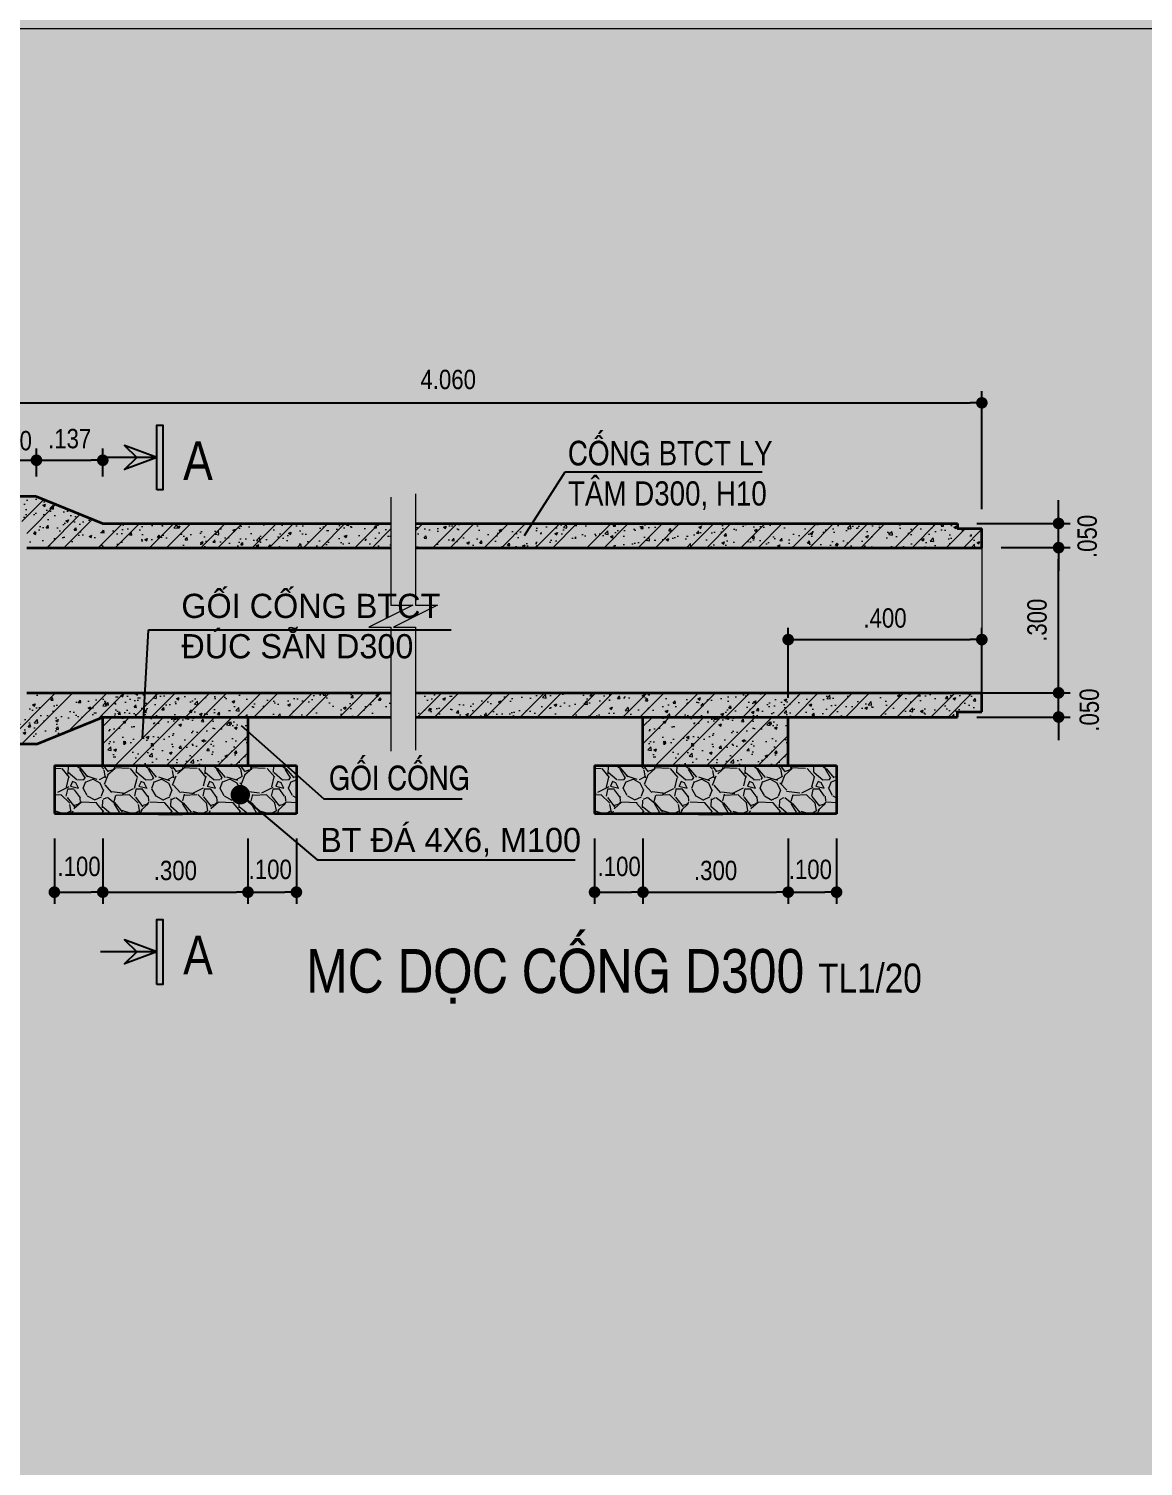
# Model space of a CAD drawing. Header units: millimetres. Extents: x -341 to 79, y 65 to 137.
# Drawn here: x -120.41 to -108.9, y 79.47 to 94.32 of the extents above; entities that cross this region are included whole.
import ezdxf

# ---------------------------------------------------------------- set-up
doc = ezdxf.new("R2010")
doc.units = ezdxf.units.MM
doc.header["$LTSCALE"] = 0.3
doc.header["$MEASUREMENT"] = 0
doc.layers.get('0').update_dxf_attribs({"linetype": 'CONTINUOUS', "lineweight": 13})
doc.layers.get('DEFPOINTS').update_dxf_attribs({"linetype": 'CONTINUOUS', "lineweight": 13})
doc.layers.add('KICH THUOC', color=1, linetype='CONTINUOUS', lineweight=9)
doc.layers.add('THOATNUOC', color=4, linetype='CONTINUOUS', lineweight=35)
for name, color, linetype in [('LAYER1', 1, 'CONTINUOUS'), ('LAYER7', 7, 'CONTINUOUS'), ('LAYER8', 8, 'CONTINUOUS'), ('THEP-H', 1, 'CONTINUOUS')]:
    doc.layers.add(name, color=color, linetype=linetype)
doc.styles.add('AVO', font='VAVON.TTF')
doc.styles.add('HELVE-KT', font='VHELVCN.TTF')
doc.styles.add('NHIEN', font='VHELVCN.TTF', dxfattribs={"height": 0.2})
doc.styles.add('VNI-HELVE', font='VHELVCN.TTF', dxfattribs={"height": 0.2})
doc.styles.add('VNIHC2', font='VHELVCN.TTF', dxfattribs={"width": 0.8})
doc.dimstyles.new('1-20', dxfattribs={"dimtxt": 0.2, "dimasz": 0.12, "dimexe": 0.12, "dimexo": 0.2, "dimgap": 0.12, "dimtad": 1, "dimdec": 3, "dimlfac": 0.2, "dimzin": 4, "dimdsep": 46, "dimtxsty": 'HELVE-KT', "dimblk1": 'DOT', "dimblk2": 'DOT', "dimsah": 1, "dimcen": -0.18, "dimadec": 3, "dimazin": 0, "dimtfac": 1, "dimtdec": 3, "dimtmove": 2, "dimatfit": 3, "dimldrblk": 'DOT', "dimfxl": 0, "dimtolj": 1, "dimtzin": 4, "dimarcsym": 0})
doc.dimstyles.new('TL1-200', dxfattribs={"dimtxt": 200, "dimasz": 150, "dimexe": 200, "dimexo": 200, "dimgap": 100, "dimtad": 1, "dimtoh": 1, "dimdec": 0, "dimlfac": 2, "dimzin": 0, "dimdsep": 46, "dimtxsty": 'VNI-HELVE', "dimblk": 'ARCHTICK', "dimcen": 100, "dimdle": 200, "dimclrd": 8, "dimclre": 8, "dimclrt": 7, "dimadec": 0, "dimazin": 0, "dimtfac": 1, "dimtdec": 0, "dimtofl": 0, "dimtmove": 0, "dimatfit": 3, "dimldrblk": 'ARCHTICK', "dimfxl": 0, "dimtolj": 1, "dimtzin": 0, "dimlwd": -1, "dimlwe": -1, "dimarcsym": 0})
pattern_1 = [(45, (1612.86294, -736.79323), (-0.26516504, 0.26516504), []), (45, (1613.0397, -736.79323), (-0.26516504, 0.26516504), [])]

# ---------------------------------------------------------------- blocks, each defined once
blk = doc.blocks.new('_ArchTick')
at = {"layer": 'KICH THUOC', "color": 0, "const_width": 0.15}
blk.add_lwpolyline([(-0.5, -0.5), (0.5, 0.5)], dxfattribs=at)
blk = doc.blocks.new('_DOT')
at = {"color": 0, "linetype": 'ByBlock'}
blk.add_line((-0.5, 0), (-1, 0), dxfattribs=at)
at = {"color": 0, "linetype": 'ByBlock', "const_width": 0.5}
blk.add_lwpolyline([(-0.25, 0, 1), (0.25, 0, 1)], format="xyb", close=True, dxfattribs=at)
blk = doc.blocks.new('*D200')
at = {"layer": 'DEFPOINTS', "color": 0, "linetype": 'Continuous', "lineweight": -2, "ltscale": 0.08}
for p in [(-120.146, 86.16), (-119.646, 86.16), (-119.646, 85.404)]:
    blk.add_point(p, dxfattribs=at)
at = {"layer": 'LAYER1', "color": 0, "linetype": 'Continuous', "lineweight": -2, "ltscale": 0.08}
for p, q in [((-120.146, 85.96), (-120.146, 85.284)), ((-119.646, 85.96), (-119.646, 85.284)), ((-120.026, 85.404), (-119.766, 85.404))]:
    blk.add_line(p, q, dxfattribs=at)
at = {"layer": 'LAYER1', "color": 0, "linetype": 'Continuous', "lineweight": -2, "ltscale": 0.08, "xscale": 0.12, "yscale": 0.12, "zscale": 0.12, "rotation": 180}
blk.add_blockref('_DOT', (-120.146, 85.404), dxfattribs=at)
at = {"layer": 'LAYER1', "color": 0, "linetype": 'Continuous', "lineweight": -2, "ltscale": 0.08, "xscale": 0.12, "yscale": 0.12, "zscale": 0.12}
blk.add_blockref('_DOT', (-119.646, 85.404), dxfattribs=at)
at = {"layer": 'LAYER1', "color": 0, "linetype": 'Continuous', "ltscale": 0.08, "insert": (-119.891, 85.669), "char_height": 0.2, "attachment_point": 5, "style": 'HELVE-KT'}
blk.add_mtext('\\A1;.100', dxfattribs=at)
blk = doc.blocks.new('*D201')
at = {"layer": 'DEFPOINTS', "color": 0, "linetype": 'Continuous', "lineweight": -2, "ltscale": 0.08}
for p in [(-119.646, 86.16), (-118.146, 86.16), (-118.146, 85.404)]:
    blk.add_point(p, dxfattribs=at)
at = {"layer": 'LAYER1', "color": 0, "linetype": 'Continuous', "lineweight": -2, "ltscale": 0.08}
for p, q in [((-119.646, 85.96), (-119.646, 85.284)), ((-118.146, 85.96), (-118.146, 85.284)), ((-119.526, 85.404), (-118.266, 85.404))]:
    blk.add_line(p, q, dxfattribs=at)
at = {"layer": 'LAYER1', "color": 0, "linetype": 'Continuous', "lineweight": -2, "ltscale": 0.08, "xscale": 0.12, "yscale": 0.12, "zscale": 0.12, "rotation": 180}
blk.add_blockref('_DOT', (-119.646, 85.404), dxfattribs=at)
at = {"layer": 'LAYER1', "color": 0, "linetype": 'Continuous', "lineweight": -2, "ltscale": 0.08, "xscale": 0.12, "yscale": 0.12, "zscale": 0.12}
blk.add_blockref('_DOT', (-118.146, 85.404), dxfattribs=at)
at = {"layer": 'LAYER1', "color": 0, "linetype": 'Continuous', "ltscale": 0.08, "insert": (-118.896, 85.627), "char_height": 0.2, "attachment_point": 5, "style": 'HELVE-KT'}
blk.add_mtext('\\A1;.300', dxfattribs=at)
blk = doc.blocks.new('*D202')
at = {"layer": 'DEFPOINTS', "color": 0, "linetype": 'Continuous', "lineweight": -2, "ltscale": 0.08}
for p in [(-118.146, 86.16), (-117.646, 86.16), (-117.646, 85.404)]:
    blk.add_point(p, dxfattribs=at)
at = {"layer": 'LAYER1', "color": 0, "linetype": 'Continuous', "lineweight": -2, "ltscale": 0.08}
for p, q in [((-118.146, 85.96), (-118.146, 85.284)), ((-117.646, 85.96), (-117.646, 85.284)), ((-118.026, 85.404), (-117.766, 85.404))]:
    blk.add_line(p, q, dxfattribs=at)
at = {"layer": 'LAYER1', "color": 0, "linetype": 'Continuous', "lineweight": -2, "ltscale": 0.08, "xscale": 0.12, "yscale": 0.12, "zscale": 0.12, "rotation": 180}
blk.add_blockref('_DOT', (-118.146, 85.404), dxfattribs=at)
at = {"layer": 'LAYER1', "color": 0, "linetype": 'Continuous', "lineweight": -2, "ltscale": 0.08, "xscale": 0.12, "yscale": 0.12, "zscale": 0.12}
blk.add_blockref('_DOT', (-117.646, 85.404), dxfattribs=at)
at = {"layer": 'LAYER1', "color": 0, "linetype": 'Continuous', "ltscale": 0.08, "insert": (-117.916, 85.638), "char_height": 0.2, "attachment_point": 5, "style": 'HELVE-KT'}
blk.add_mtext('\\A1;.100', dxfattribs=at)
blk = doc.blocks.new('*D203')
at = {"layer": 'DEFPOINTS', "color": 0, "linetype": 'Continuous', "lineweight": -2, "ltscale": 0.08}
for p in [(-110.566, 90.459), (-120.731, 89.493), (-110.566, 89.16)]:
    blk.add_point(p, dxfattribs=at)
at = {"layer": 'LAYER1', "color": 0, "linetype": 'Continuous', "lineweight": -2, "ltscale": 0.08}
for p, q in [((-120.731, 89.693), (-120.731, 90.579)), ((-120.611, 90.459), (-110.686, 90.459)), ((-110.566, 89.36), (-110.566, 90.579))]:
    blk.add_line(p, q, dxfattribs=at)
at = {"layer": 'LAYER1', "color": 0, "linetype": 'Continuous', "lineweight": -2, "ltscale": 0.08, "xscale": 0.12, "yscale": 0.12, "zscale": 0.12, "rotation": 180}
blk.add_blockref('_DOT', (-120.731, 90.459), dxfattribs=at)
at = {"layer": 'LAYER1', "color": 0, "linetype": 'Continuous', "lineweight": -2, "ltscale": 0.08, "xscale": 0.12, "yscale": 0.12, "zscale": 0.12}
blk.add_blockref('_DOT', (-110.566, 90.459), dxfattribs=at)
at = {"layer": 'LAYER1', "color": 0, "linetype": 'Continuous', "ltscale": 0.08, "insert": (-116.078, 90.699), "char_height": 0.2, "attachment_point": 5, "style": 'HELVE-KT'}
blk.add_mtext('\\A1;4.060', dxfattribs=at)
blk = doc.blocks.new('*D204')
at = {"layer": 'DEFPOINTS', "color": 0, "linetype": 'Continuous', "lineweight": -2, "ltscale": 0.08}
for p in [(-110.816, 87.463), (-109.773, 87.463), (-110.816, 87.213)]:
    blk.add_point(p, dxfattribs=at)
at = {"layer": 'LAYER1', "color": 0, "linetype": 'Continuous', "lineweight": -2, "ltscale": 0.08}
for p, q in [((-109.773, 87.583), (-109.773, 87.703)), ((-110.616, 87.463), (-109.653, 87.463)), ((-109.773, 87.213), (-109.773, 87.463)), ((-110.616, 87.213), (-109.653, 87.213)), ((-109.773, 87.093), (-109.773, 86.973))]:
    blk.add_line(p, q, dxfattribs=at)
at = {"layer": 'LAYER1', "color": 0, "linetype": 'Continuous', "lineweight": -2, "ltscale": 0.08, "xscale": 0.12, "yscale": 0.12, "zscale": 0.12}
for p, rotation in [((-109.773, 87.463), 270), ((-109.773, 87.213), 90)]:
    blk.add_blockref('_DOT', p, dxfattribs=dict(at, rotation=rotation))
at = {"layer": 'LAYER1', "color": 0, "linetype": 'Continuous', "ltscale": 0.08, "insert": (-109.455, 87.285), "char_height": 0.2, "attachment_point": 5, "rotation": 90, "style": 'HELVE-KT'}
blk.add_mtext('\\A1;.050', dxfattribs=at)
blk = doc.blocks.new('*D205')
at = {"layer": 'DEFPOINTS', "color": 0, "linetype": 'Continuous', "lineweight": -2, "ltscale": 0.08}
for p in [(-110.566, 88.963), (-109.773, 88.963), (-110.816, 87.463)]:
    blk.add_point(p, dxfattribs=at)
at = {"layer": 'LAYER1', "color": 0, "linetype": 'Continuous', "lineweight": -2, "ltscale": 0.08}
for p, q in [((-110.366, 88.963), (-109.653, 88.963)), ((-109.773, 87.583), (-109.773, 88.843)), ((-110.616, 87.463), (-109.653, 87.463))]:
    blk.add_line(p, q, dxfattribs=at)
at = {"layer": 'LAYER1', "color": 0, "linetype": 'Continuous', "lineweight": -2, "ltscale": 0.08, "xscale": 0.12, "yscale": 0.12, "zscale": 0.12}
for p, rotation in [((-109.773, 88.963), 90), ((-109.773, 87.463), 270)]:
    blk.add_blockref('_DOT', p, dxfattribs=dict(at, rotation=rotation))
at = {"layer": 'LAYER1', "color": 0, "linetype": 'Continuous', "ltscale": 0.08, "insert": (-109.995, 88.213), "char_height": 0.2, "attachment_point": 5, "rotation": 90, "style": 'HELVE-KT'}
blk.add_mtext('\\A1;.300', dxfattribs=at)
blk = doc.blocks.new('*D206')
at = {"layer": 'DEFPOINTS', "color": 0, "linetype": 'Continuous', "lineweight": -2, "ltscale": 0.08}
for p in [(-110.816, 89.213), (-109.773, 89.213), (-110.566, 88.963)]:
    blk.add_point(p, dxfattribs=at)
at = {"layer": 'LAYER1', "color": 0, "linetype": 'Continuous', "lineweight": -2, "ltscale": 0.08}
for p, q in [((-109.773, 89.333), (-109.773, 89.453)), ((-110.616, 89.213), (-109.653, 89.213)), ((-109.773, 88.963), (-109.773, 89.213)), ((-110.366, 88.963), (-109.653, 88.963)), ((-109.773, 88.843), (-109.773, 88.723))]:
    blk.add_line(p, q, dxfattribs=at)
at = {"layer": 'LAYER1', "color": 0, "linetype": 'Continuous', "lineweight": -2, "ltscale": 0.08, "xscale": 0.12, "yscale": 0.12, "zscale": 0.12}
for p, rotation in [((-109.773, 89.213), 270), ((-109.773, 88.963), 90)]:
    blk.add_blockref('_DOT', p, dxfattribs=dict(at, rotation=rotation))
at = {"layer": 'LAYER1', "color": 0, "linetype": 'Continuous', "ltscale": 0.08, "insert": (-109.477, 89.079), "char_height": 0.2, "attachment_point": 5, "rotation": 90, "style": 'HELVE-KT'}
blk.add_mtext('\\A1;.050', dxfattribs=at)
blk = doc.blocks.new('*D210')
at = {"layer": 'DEFPOINTS', "color": 0, "linetype": 'Continuous', "lineweight": -2, "ltscale": 0.08}
for p in [(-120.331, 89.866), (-120.731, 89.498), (-120.331, 89.498)]:
    blk.add_point(p, dxfattribs=at)
at = {"layer": 'LAYER1', "color": 0, "linetype": 'Continuous', "lineweight": -2, "ltscale": 0.08}
for p, q in [((-120.851, 89.866), (-120.971, 89.866)), ((-120.731, 89.698), (-120.731, 89.986)), ((-120.731, 89.866), (-120.331, 89.866)), ((-120.331, 89.698), (-120.331, 89.986)), ((-120.211, 89.866), (-120.091, 89.866))]:
    blk.add_line(p, q, dxfattribs=at)
at = {"layer": 'LAYER1', "color": 0, "linetype": 'Continuous', "lineweight": -2, "ltscale": 0.08, "xscale": 0.12, "yscale": 0.12, "zscale": 0.12}
blk.add_blockref('_DOT', (-120.731, 89.866), dxfattribs=at)
at = {"layer": 'LAYER1', "color": 0, "linetype": 'Continuous', "lineweight": -2, "ltscale": 0.08, "xscale": 0.12, "yscale": 0.12, "zscale": 0.12, "rotation": 180}
blk.add_blockref('_DOT', (-120.331, 89.866), dxfattribs=at)
at = {"layer": 'LAYER1', "color": 0, "linetype": 'Continuous', "ltscale": 0.08, "insert": (-120.601, 90.067), "char_height": 0.2, "attachment_point": 5, "style": 'HELVE-KT'}
blk.add_mtext('\\A1;.080', dxfattribs=at)
blk = doc.blocks.new('*D211')
at = {"layer": 'DEFPOINTS', "color": 0, "linetype": 'Continuous', "lineweight": -2, "ltscale": 0.08}
for p in [(-119.646, 89.866), (-120.331, 89.498), (-119.646, 89.498)]:
    blk.add_point(p, dxfattribs=at)
at = {"layer": 'LAYER1', "color": 0, "linetype": 'Continuous', "lineweight": -2, "ltscale": 0.08}
for p, q in [((-120.331, 89.698), (-120.331, 89.986)), ((-120.211, 89.866), (-119.766, 89.866)), ((-119.646, 89.698), (-119.646, 89.986))]:
    blk.add_line(p, q, dxfattribs=at)
at = {"layer": 'LAYER1', "color": 0, "linetype": 'Continuous', "lineweight": -2, "ltscale": 0.08, "xscale": 0.12, "yscale": 0.12, "zscale": 0.12, "rotation": 180}
blk.add_blockref('_DOT', (-120.331, 89.866), dxfattribs=at)
at = {"layer": 'LAYER1', "color": 0, "linetype": 'Continuous', "lineweight": -2, "ltscale": 0.08, "xscale": 0.12, "yscale": 0.12, "zscale": 0.12}
blk.add_blockref('_DOT', (-119.646, 89.866), dxfattribs=at)
at = {"layer": 'LAYER1', "color": 0, "linetype": 'Continuous', "ltscale": 0.08, "insert": (-119.988, 90.088), "char_height": 0.2, "attachment_point": 5, "style": 'HELVE-KT'}
blk.add_mtext('\\A1;.137', dxfattribs=at)
blk = doc.blocks.new('*D219')
at = {"layer": 'DEFPOINTS', "color": 0, "linetype": 'Continuous', "lineweight": -2, "ltscale": 0.08}
for p in [(-114.566, 86.16), (-114.066, 86.16), (-114.066, 85.404)]:
    blk.add_point(p, dxfattribs=at)
at = {"layer": 'LAYER1', "color": 0, "linetype": 'Continuous', "lineweight": -2, "ltscale": 0.08}
for p, q in [((-114.566, 85.96), (-114.566, 85.284)), ((-114.066, 85.96), (-114.066, 85.284)), ((-114.446, 85.404), (-114.186, 85.404))]:
    blk.add_line(p, q, dxfattribs=at)
at = {"layer": 'LAYER1', "color": 0, "linetype": 'Continuous', "lineweight": -2, "ltscale": 0.08, "xscale": 0.12, "yscale": 0.12, "zscale": 0.12, "rotation": 180}
blk.add_blockref('_DOT', (-114.566, 85.404), dxfattribs=at)
at = {"layer": 'LAYER1', "color": 0, "linetype": 'Continuous', "lineweight": -2, "ltscale": 0.08, "xscale": 0.12, "yscale": 0.12, "zscale": 0.12}
blk.add_blockref('_DOT', (-114.066, 85.404), dxfattribs=at)
at = {"layer": 'LAYER1', "color": 0, "linetype": 'Continuous', "ltscale": 0.08, "insert": (-114.312, 85.669), "char_height": 0.2, "attachment_point": 5, "style": 'HELVE-KT'}
blk.add_mtext('\\A1;.100', dxfattribs=at)
blk = doc.blocks.new('*D220')
at = {"layer": 'DEFPOINTS', "color": 0, "linetype": 'Continuous', "lineweight": -2, "ltscale": 0.08}
for p in [(-114.066, 86.16), (-112.566, 86.16), (-112.566, 85.404)]:
    blk.add_point(p, dxfattribs=at)
at = {"layer": 'LAYER1', "color": 0, "linetype": 'Continuous', "lineweight": -2, "ltscale": 0.08}
for p, q in [((-114.066, 85.96), (-114.066, 85.284)), ((-112.566, 85.96), (-112.566, 85.284)), ((-113.946, 85.404), (-112.686, 85.404))]:
    blk.add_line(p, q, dxfattribs=at)
at = {"layer": 'LAYER1', "color": 0, "linetype": 'Continuous', "lineweight": -2, "ltscale": 0.08, "xscale": 0.12, "yscale": 0.12, "zscale": 0.12, "rotation": 180}
blk.add_blockref('_DOT', (-114.066, 85.404), dxfattribs=at)
at = {"layer": 'LAYER1', "color": 0, "linetype": 'Continuous', "lineweight": -2, "ltscale": 0.08, "xscale": 0.12, "yscale": 0.12, "zscale": 0.12}
blk.add_blockref('_DOT', (-112.566, 85.404), dxfattribs=at)
at = {"layer": 'LAYER1', "color": 0, "linetype": 'Continuous', "ltscale": 0.08, "insert": (-113.316, 85.627), "char_height": 0.2, "attachment_point": 5, "style": 'HELVE-KT'}
blk.add_mtext('\\A1;.300', dxfattribs=at)
blk = doc.blocks.new('*D221')
at = {"layer": 'DEFPOINTS', "color": 0, "linetype": 'Continuous', "lineweight": -2, "ltscale": 0.08}
for p in [(-112.566, 86.16), (-112.066, 86.16), (-112.066, 85.404)]:
    blk.add_point(p, dxfattribs=at)
at = {"layer": 'LAYER1', "color": 0, "linetype": 'Continuous', "lineweight": -2, "ltscale": 0.08}
for p, q in [((-112.566, 85.96), (-112.566, 85.284)), ((-112.066, 85.96), (-112.066, 85.284)), ((-112.446, 85.404), (-112.186, 85.404))]:
    blk.add_line(p, q, dxfattribs=at)
at = {"layer": 'LAYER1', "color": 0, "linetype": 'Continuous', "lineweight": -2, "ltscale": 0.08, "xscale": 0.12, "yscale": 0.12, "zscale": 0.12, "rotation": 180}
blk.add_blockref('_DOT', (-112.566, 85.404), dxfattribs=at)
at = {"layer": 'LAYER1', "color": 0, "linetype": 'Continuous', "lineweight": -2, "ltscale": 0.08, "xscale": 0.12, "yscale": 0.12, "zscale": 0.12}
blk.add_blockref('_DOT', (-112.066, 85.404), dxfattribs=at)
at = {"layer": 'LAYER1', "color": 0, "linetype": 'Continuous', "ltscale": 0.08, "insert": (-112.337, 85.638), "char_height": 0.2, "attachment_point": 5, "style": 'HELVE-KT'}
blk.add_mtext('\\A1;.100', dxfattribs=at)
blk = doc.blocks.new('*D239')
at = {"layer": 'DEFPOINTS', "color": 0, "linetype": 'Continuous', "lineweight": -2, "ltscale": 0.08}
for p in [(-110.566, 88.013), (-112.566, 87.213), (-110.566, 87.265)]:
    blk.add_point(p, dxfattribs=at)
at = {"layer": 'LAYER1', "color": 0, "linetype": 'Continuous', "lineweight": -2, "ltscale": 0.08}
for p, q in [((-112.566, 87.413), (-112.566, 88.133)), ((-110.566, 87.465), (-110.566, 88.133)), ((-112.446, 88.013), (-110.686, 88.013))]:
    blk.add_line(p, q, dxfattribs=at)
at = {"layer": 'LAYER1', "color": 0, "linetype": 'Continuous', "lineweight": -2, "ltscale": 0.08, "xscale": 0.12, "yscale": 0.12, "zscale": 0.12, "rotation": 180}
blk.add_blockref('_DOT', (-112.566, 88.013), dxfattribs=at)
at = {"layer": 'LAYER1', "color": 0, "linetype": 'Continuous', "lineweight": -2, "ltscale": 0.08, "xscale": 0.12, "yscale": 0.12, "zscale": 0.12}
blk.add_blockref('_DOT', (-110.566, 88.013), dxfattribs=at)
at = {"layer": 'LAYER1', "color": 0, "linetype": 'Continuous', "ltscale": 0.08, "insert": (-111.566, 88.235), "char_height": 0.2, "attachment_point": 5, "style": 'HELVE-KT'}
blk.add_mtext('\\A1;.400', dxfattribs=at)

msp = doc.modelspace()

# ---------------------------------------------------------------- hatches: boundary and pattern name
at = {"layer": 'KICH THUOC', "ltscale": 20}
h = msp.add_hatch(dxfattribs=at)
h.set_pattern_fill('AR-CONC', color=256, scale=0.04, style=0)
h.set_pattern_definition([(50, (1612.86294, -736.79323), (0.286904073, -0.025100854), [0.03, -0.33]), (355, (1612.86294, -736.79323), (-0.055500533, 0.300876853), [0.024, -0.264]), (100.4514, (1612.88685, -736.79532), (0.231403753, 0.275775817), [0.025496076, -0.280456845]), (46.1842, (1612.86294, -736.71323), (0.42689642, -0.066207606), [0.045, -0.495]), (96.6356, (1612.8985, -736.71874), (0.37386508, 0.38964715), [0.03824412, -0.4206852]), (351.1842, (1612.86294, -736.71323), (0.37386478, 0.38964744), [0.036, -0.396]), (21, (1612.90294, -736.73323), (0.23876282, -0.161047556), [0.03, -0.33]), (326, (1612.90294, -736.73323), (0.097326133, 0.29006002), [0.024, -0.264]), (71.4514, (1612.92283, -736.74665), (0.33608905, 0.1290122), [0.025496076, -0.280456845]), (37.5, (1612.86294, -736.79323), (0.004863942, 0.1331575415), [0, -0.2608, 0, -0.268, 0, -0.265]), (7.5, (1612.86294, -736.79323), (0.105227815, 0.157764685), [0, -0.1528, 0, -0.2548, 0, -0.101]), (327.5, (1612.77374, -736.79323), (0.2135289745, -0.0090219487), [0, -0.1, 0, -0.312, 0, -0.414]), (317.5, (1612.73374, -736.79323), (0.233274468, 0.040041993), [0, -0.13, 0, -0.2072, 0, -0.294])])
h.paths.add_polyline_path([(-120.4306, 87.4628), (-120.4306, 87.1978), (-120.7306, 87.1578), (-120.7306, 86.9328), (-120.3306, 86.9328), (-119.6456, 87.2128), (-118.1456, 87.2128), (-118.1456, 87.4628)])
h.paths.add_polyline_path([(-118.1456, 87.4628), (-118.1456, 87.2128), (-116.6709, 87.2128), (-116.6709, 87.4628)])
h.paths.add_polyline_path([(-119.6456, 89.2128), (-120.3306, 89.4928), (-120.7306, 89.4928), (-120.7306, 89.2678), (-120.4306, 89.2278), (-120.4306, 88.9628), (-116.6709, 88.9628), (-116.6709, 89.2128)])
at = {"layer": 'KICH THUOC', "linetype": 'ByBlock'}
h = msp.add_hatch(dxfattribs=at)
h.set_pattern_fill('ANSI32', color=256, style=0)
h.set_pattern_definition(pattern_1)
h.paths.add_polyline_path([(-116.6709, 88.9628), (-116.6709, 89.2128), (-119.6456, 89.2128), (-120.3306, 89.4928), (-120.7306, 89.4928), (-120.7306, 89.2678), (-120.4306, 89.2278), (-120.4306, 88.9628)])
at = {"layer": 'KICH THUOC', "ltscale": 20}
h = msp.add_hatch(dxfattribs=at)
h.set_pattern_fill('AR-CONC', color=256, scale=0.04, style=0)
h.set_pattern_definition([(50, (1612.86294, -619.33537), (0.286904073, -0.025100854), [0.03, -0.33]), (355, (1612.86294, -619.33537), (-0.055500533, 0.300876853), [0.024, -0.264]), (100.4514, (1612.88685, -619.33747), (0.231403753, 0.275775817), [0.025496076, -0.280456845]), (46.1842, (1612.86294, -619.25537), (0.42689642, -0.066207606), [0.045, -0.495]), (96.6356, (1612.8985, -619.2609), (0.37386508, 0.38964715), [0.03824412, -0.4206852]), (351.1842, (1612.86294, -619.25537), (0.37386478, 0.38964744), [0.036, -0.396]), (21, (1612.90294, -619.27537), (0.23876282, -0.161047556), [0.03, -0.33]), (326, (1612.90294, -619.27537), (0.097326133, 0.29006002), [0.024, -0.264]), (71.4514, (1612.92283, -619.2888), (0.33608905, 0.1290122), [0.025496076, -0.280456845]), (37.5, (1612.86294, -619.33537), (0.004863942, 0.1331575415), [0, -0.2608, 0, -0.268, 0, -0.265]), (7.5, (1612.86294, -619.33537), (0.105227815, 0.157764685), [0, -0.1528, 0, -0.2548, 0, -0.101]), (327.5, (1612.77374, -619.33537), (0.2135289745, -0.009021949), [0, -0.1, 0, -0.312, 0, -0.414]), (317.5, (1612.73374, -619.33537), (0.233274468, 0.040041993), [0, -0.13, 0, -0.2072, 0, -0.294])])
h.paths.add_polyline_path([(-110.5664, 88.9628), (-110.5664, 89.1604), (-110.8164, 89.1604), (-110.8164, 89.2128), (-116.4163, 89.2128), (-116.4163, 88.9628)])
h.paths.add_polyline_path([(-116.4163, 87.4628), (-116.4163, 87.2128), (-110.8164, 87.2128), (-110.8164, 87.2652), (-110.5664, 87.2652), (-110.5664, 87.4628)])
at = {"layer": 'KICH THUOC', "linetype": 'ByBlock'}
h = msp.add_hatch(dxfattribs=at)
h.set_pattern_fill('ANSI32', color=256, style=0)
h.set_pattern_definition([(45, (1612.86294, -619.33537), (-0.26516504, 0.26516504), []), (45, (1613.0397, -619.33537), (-0.26516504, 0.26516504), [])])
h.paths.add_polyline_path([(-110.8164, 87.2128), (-110.8164, 87.2652), (-110.5664, 87.2652), (-110.5664, 87.4628), (-116.4163, 87.4628), (-116.4163, 87.2128)])
h.paths.add_polyline_path([(-110.5664, 88.9628), (-110.5664, 89.1604), (-110.8164, 89.1604), (-110.8164, 89.2128), (-116.4163, 89.2128), (-116.4163, 88.9628)])
h = msp.add_hatch(dxfattribs=at)
h.set_pattern_fill('ANSI32', color=256, style=0)
h.set_pattern_definition(pattern_1)
h.paths.add_polyline_path([(-118.1456, 87.2128), (-118.1456, 87.4628), (-120.4306, 87.4628), (-120.4306, 87.1978), (-120.7306, 87.1578), (-120.7306, 86.9328), (-120.3306, 86.9328), (-119.6456, 87.2128)])
h.paths.add_polyline_path([(-116.6709, 87.2128), (-116.6709, 87.4628), (-118.1456, 87.4628), (-118.1456, 87.2128)])
at = {"layer": 'KICH THUOC', "ltscale": 20}
h = msp.add_hatch(dxfattribs=at)
h.set_pattern_fill('AR-CONC', color=256, scale=0.04, style=0)
h.set_pattern_definition([(50, (-117.0571, 54.17114), (0.286904, -0.0251009), [0.03, -0.33]), (355, (-117.0571, 54.17114), (-0.0555005, 0.3008769), [0.024, -0.264]), (100.4514, (-117.0332, 54.16905), (0.2314038, 0.2757758), [0.025496, -0.2804568]), (46.1842, (-117.0571, 54.25114), (0.4268964, -0.0662076), [0.045, -0.495]), (96.6356, (-117.02152, 54.24562), (0.373865, 0.389647), [0.038244, -0.420685]), (351.1842, (-117.0571, 54.25114), (0.373865, 0.3896474), [0.036, -0.396]), (21, (-117.0171, 54.23114), (0.2387628, -0.1610476), [0.03, -0.33]), (326, (-117.0171, 54.23114), (0.0973261, 0.29006), [0.024, -0.264]), (71.4514, (-116.9972, 54.21772), (0.336089, 0.1290122), [0.025496, -0.2804568]), (37.5, (-117.0571, 54.17114), (0.00486394, 0.13315754), [0, -0.2608, 0, -0.268, 0, -0.265]), (7.5, (-117.0571, 54.17114), (0.1052278, 0.1577647), [0, -0.1528, 0, -0.2548, 0, -0.101]), (327.5, (-117.1463, 54.17114), (0.21352897, -0.00902195), [0, -0.1, 0, -0.312, 0, -0.414]), (317.5, (-117.1863, 54.17114), (0.2332745, 0.040042), [0, -0.13, 0, -0.2072, 0, -0.294])])
h.paths.add_polyline_path([(-118.1456, 87.2128), (-119.1956, 87.2128), (-119.1956, 87.4287), (-119.6456, 87.4287), (-119.6456, 86.7128), (-118.1456, 86.7128)])
h = msp.add_hatch(dxfattribs=at)
h.set_pattern_fill('AR-CONC', color=256, scale=0.04, style=0)
h.set_pattern_definition([(50, (-111.47795, 54.17114), (0.286904, -0.0251009), [0.03, -0.33]), (355, (-111.47795, 54.17114), (-0.0555005, 0.3008769), [0.024, -0.264]), (100.4514, (-111.45404, 54.16905), (0.2314038, 0.2757758), [0.025496, -0.2804568]), (46.1842, (-111.47795, 54.25114), (0.4268964, -0.0662076), [0.045, -0.495]), (96.6356, (-111.44237, 54.24562), (0.373865, 0.389647), [0.038244, -0.420685]), (351.1842, (-111.47795, 54.25114), (0.373865, 0.3896474), [0.036, -0.396]), (21, (-111.43795, 54.23114), (0.2387628, -0.1610476), [0.03, -0.33]), (326, (-111.43795, 54.23114), (0.0973261, 0.29006), [0.024, -0.264]), (71.4514, (-111.41805, 54.21772), (0.336089, 0.1290122), [0.025496, -0.2804568]), (37.5, (-111.47795, 54.17114), (0.00486394, 0.13315754), [0, -0.2608, 0, -0.268, 0, -0.265]), (7.5, (-111.47795, 54.17114), (0.1052278, 0.1577647), [0, -0.1528, 0, -0.2548, 0, -0.101]), (327.5, (-111.56715, 54.17114), (0.21352897, -0.00902195), [0, -0.1, 0, -0.312, 0, -0.414]), (317.5, (-111.60715, 54.17114), (0.2332745, 0.040042), [0, -0.13, 0, -0.2072, 0, -0.294])])
h.paths.add_polyline_path([(-113.1165, 87.2128), (-114.0665, 87.2128), (-114.0665, 86.7128), (-112.5664, 86.7128), (-112.5664, 87.4287), (-112.5665, 87.4287)])
at = {"layer": 'KICH THUOC', "linetype": 'ByBlock'}
h = msp.add_hatch(dxfattribs=at)
h.set_pattern_fill('ANSI32', color=256, style=0)
h.set_pattern_definition([(45, (-117.0571, 54.17114), (-0.265165, 0.265165), []), (45, (-116.88032, 54.17114), (-0.265165, 0.265165), [])])
h.paths.add_polyline_path([(-118.1456, 87.2128), (-119.6456, 87.2128), (-119.6456, 86.7128), (-118.1456, 86.7128)])
h = msp.add_hatch(dxfattribs=at)
h.set_pattern_fill('ANSI32', color=256, style=0)
h.set_pattern_definition([(45, (-111.47795, 54.17114), (-0.265165, 0.265165), []), (45, (-111.30117, 54.17114), (-0.265165, 0.265165), [])])
h.paths.add_polyline_path([(-112.5664, 87.2128), (-114.0665, 87.2128), (-114.0665, 86.7128), (-112.5664, 86.7128)])
at = {"layer": 'KICH THUOC', "linetype": 'Continuous', "ltscale": 0.08}
h = msp.add_hatch(dxfattribs=at)
h.set_pattern_fill('GRAVEL', color=256, scale=0.5, angle=315, style=0)
h.set_pattern_definition([(183.0128, (576.30105, -112.487815), (-6.0104074894, -0.35355449), [0.067268, -6.659544]), (139.9697, (576.233877, -112.49135), (4.59619137604, -3.8890907417), [0.115434, -11.4279625]), (87.5104, (576.145488, -112.417104), (-0.3535597388, -7.4246209876), [0.081394, -8.058016]), (222.2737, (575.919214, -112.367607), (7.4246198988, 6.7175159335), [0.105119, -10.406779]), (247.8337, (575.841432, -112.438317), (2.4748689634, 6.01040987356), [0.1030775, -10.2046865]), (312.2737, (575.802541, -112.533777), (-6.7175159335, 7.4246198988), [0.105119, -10.406779]), (352.6942, (575.873252, -112.611558), (-8.13172718843, 1.06066616114), [0.1390145, -13.7624245]), (27.2553, (576.011138, -112.629236), (10.25305079994, 5.30329572125), [0.131244, -12.9931605]), (76.4296, (576.12781, -112.569132), (1.7677622869, 7.4246223588), [0.105475, -10.4420365]), (130.2364, (576.15256, -112.4666), (3.5355372342, -4.242638028), [0.120416, -5.9003815]), (177.3974, (576.074778, -112.374678), (-8.1317277832, 0.35355878902), [0.155724, -15.4166875]), (93.8141, (576.265696, -112.72116), (-0.3535553823, 4.5961941697), [0.0531505, -5.261922]), (126.4692, (576.26216, -112.668127), (3.8890838935, -5.3033030491), [0.1011185, -10.0107555]), (180, (576.20206, -112.5868), (-0.3535535, -0.3535535), [0.0707105, -0.636396]), (158.1986, (576.219734, -112.519634), (2.4748741075, -1.060659608), [0.038079, -3.7698075]), (246.8014, (576.18438, -112.50549), (0.707106909, 1.414213627), [0.0538515, -2.638731]), (345.9638, (576.16317, -112.55499), (1.767767132, -0.353551813), [0.0874645, -2.8280115]), (116.5651, (576.24802, -112.5762), (0.35355411, -1.06065976), [0.0632455, -1.5178935]), (331.3895, (575.979318, -112.30043), (4.5961922775, -2.4748770889), [0.0886, -8.7714225]), (25.3462, (576.0571, -112.342858), (-5.3032999336, -2.4748761695), [0.0743305, -7.358704]), (248.1986, (576.31873, -112.50549), (1.060659608, 2.4748741075), [0.0761575, -3.731729]), (298.6105, (576.290445, -112.576203), (-2.4748770889, 4.5961922775), [0.0886, -8.7714225]), (294.444, (575.760115, -112.519634), (-1.0606622394, 2.474872971), [0.08544, -4.186562]), (249.7751, (575.79547, -112.597416), (2.1213243149, 5.6568526978), [0.071589, -7.0873215]), (21.8014, (575.96871, -112.86258), (2.4748741075, 1.060659608), [0.0761575, -3.731729]), (332.354, (576.039422, -112.834297), (-6.0104064102, 3.181983173), [0.0838155, -8.297712]), (24.444, (575.79547, -112.68934), (-2.474872971, -1.0606622394), [0.04272, -4.229282]), (56.3099, (575.9475, -112.84137), (1.060661275, 1.767766382), [0.025495, -2.5240145]), (120.9638, (575.96164, -112.82015), (0.707107661, -1.414213069), [0.1030775, -1.958475]), (141.009, (575.908607, -112.731767), (3.88908696715, -3.1819806686), [0.095525, -9.4569615]), (258.6901, (576.13135, -112.58681), (0.353552762, 1.060660487), [0.072111, -1.7306645]), (308.1572, (576.117204, -112.65752), (5.30329780687, -6.71751702463), [0.125897, -12.4637815]), (15.9454, (576.194986, -112.756515), (-3.889087442, -1.060660298), [0.051478, -5.096337]), (45, (576.2445, -112.74237), (2e-16, 0.70710678), [0.03, -0.47]), (75.2564, (575.912143, -112.71409), (-1.0606628478, -3.889086357), [0.069462, -6.87676]), (3.0128, (575.92982, -112.646914), (6.0104074894, 0.35355449), [0.134536, -6.592276]), (315, (576.06417, -112.63984), (0.70710678, -2e-16), [0.13, -0.37]), (280.3048, (576.156095, -112.731767), (-1.0606550981, 6.0104086543), [0.079057, -7.826637]), (209.0546, (576.17024, -112.80955), (-1.7677669586, -1.060660256), [0.072801, -3.567254]), (162.646, (576.106597, -112.844904), (-10.25304957184, 3.18197630594), [0.1185325, -11.734737]), (130.4261, (575.99346, -112.809548), (-4.2426427226, 4.94974582763), [0.1253995, -12.414537])])
h.paths.add_polyline_path([(-119.0928, 86.7128), (-119.0928, 86.2128), (-117.6456, 86.2128), (-117.6456, 86.7128)])
h.paths.add_polyline_path([(-120.1456, 86.7128), (-120.1456, 86.2128), (-119.0928, 86.2128), (-119.0928, 86.7128)])
h = msp.add_hatch(dxfattribs=at)
h.set_pattern_fill('GRAVEL', color=256, scale=0.5, angle=315, style=0)
h.set_pattern_definition([(183.0128, (581.8802, -112.487815), (-6.0104074894, -0.35355449), [0.067268, -6.659544]), (139.9697, (581.813024, -112.49135), (4.59619137604, -3.8890907417), [0.115434, -11.4279625]), (87.5104, (581.724636, -112.417104), (-0.3535597388, -7.4246209876), [0.081394, -8.058016]), (222.2737, (581.498361, -112.367607), (7.4246198988, 6.7175159335), [0.105119, -10.406779]), (247.8337, (581.42058, -112.438317), (2.4748689634, 6.01040987356), [0.1030775, -10.2046865]), (312.2737, (581.381689, -112.533777), (-6.7175159335, 7.4246198988), [0.105119, -10.406779]), (352.6942, (581.4524, -112.611558), (-8.13172718843, 1.06066616114), [0.1390145, -13.7624245]), (27.2553, (581.590285, -112.629236), (10.25305079994, 5.30329572125), [0.131244, -12.9931605]), (76.4296, (581.706958, -112.569132), (1.7677622869, 7.4246223588), [0.105475, -10.4420365]), (130.2364, (581.731707, -112.4666), (3.5355372342, -4.242638028), [0.120416, -5.9003815]), (177.3974, (581.653925, -112.374678), (-8.1317277832, 0.35355878902), [0.155724, -15.4166875]), (93.8141, (581.844844, -112.72116), (-0.3535553823, 4.5961941697), [0.0531505, -5.261922]), (126.4692, (581.841308, -112.668127), (3.8890838935, -5.3033030491), [0.1011185, -10.0107555]), (180, (581.7812, -112.5868), (-0.3535535, -0.3535535), [0.0707105, -0.636396]), (158.1986, (581.79888, -112.519634), (2.4748741075, -1.060659608), [0.038079, -3.7698075]), (246.8014, (581.76353, -112.50549), (0.707106909, 1.414213627), [0.0538515, -2.638731]), (345.9638, (581.74231, -112.55499), (1.767767132, -0.353551813), [0.0874645, -2.8280115]), (116.5651, (581.82717, -112.5762), (0.35355411, -1.06065976), [0.0632455, -1.5178935]), (331.3895, (581.558465, -112.30043), (4.5961922775, -2.4748770889), [0.0886, -8.7714225]), (25.3462, (581.636247, -112.342858), (-5.3032999336, -2.4748761695), [0.0743305, -7.358704]), (248.1986, (581.897877, -112.50549), (1.060659608, 2.4748741075), [0.0761575, -3.731729]), (298.6105, (581.869592, -112.576203), (-2.4748770889, 4.5961922775), [0.0886, -8.7714225]), (294.444, (581.33926, -112.519634), (-1.0606622394, 2.474872971), [0.08544, -4.186562]), (249.7751, (581.374618, -112.597416), (2.1213243149, 5.6568526978), [0.071589, -7.0873215]), (21.8014, (581.54786, -112.86258), (2.4748741075, 1.060659608), [0.0761575, -3.731729]), (332.354, (581.61857, -112.834297), (-6.0104064102, 3.181983173), [0.0838155, -8.297712]), (24.444, (581.37462, -112.68934), (-2.474872971, -1.0606622394), [0.04272, -4.229282]), (56.3099, (581.52665, -112.84137), (1.060661275, 1.767766382), [0.025495, -2.5240145]), (120.9638, (581.54079, -112.82015), (0.707107661, -1.414213069), [0.1030775, -1.958475]), (141.009, (581.487755, -112.731767), (3.88908696715, -3.1819806686), [0.095525, -9.4569615]), (258.6901, (581.7105, -112.58681), (0.353552762, 1.060660487), [0.072111, -1.7306645]), (308.1572, (581.696351, -112.65752), (5.30329780687, -6.71751702463), [0.125897, -12.4637815]), (15.9454, (581.774133, -112.756515), (-3.889087442, -1.060660298), [0.051478, -5.096337]), (45, (581.82363, -112.74237), (2e-16, 0.70710678), [0.03, -0.47]), (75.2564, (581.49129, -112.71409), (-1.0606628478, -3.889086357), [0.069462, -6.87676]), (3.0128, (581.508968, -112.646914), (6.0104074894, 0.35355449), [0.134536, -6.592276]), (315, (581.6433, -112.63984), (0.70710678, -2e-16), [0.13, -0.37]), (280.3048, (581.735242, -112.731767), (-1.0606550981, 6.0104086543), [0.079057, -7.826637]), (209.0546, (581.749384, -112.80955), (-1.7677669586, -1.060660256), [0.072801, -3.567254]), (162.646, (581.685745, -112.844904), (-10.25304957184, 3.18197630594), [0.1185325, -11.734737]), (130.4261, (581.572608, -112.809548), (-4.2426427226, 4.94974582763), [0.1253995, -12.414537])])
h.paths.add_polyline_path([(-113.5137, 86.7128), (-113.5137, 86.2128), (-112.0664, 86.2128), (-112.0664, 86.7128)])
h.paths.add_polyline_path([(-114.5665, 86.7128), (-114.5665, 86.2128), (-113.5137, 86.2128), (-113.5137, 86.7128)])
at = {"layer": 'LAYER7', "linetype": 'Continuous', "ltscale": 0.08}
for points in [[(-119.089, 89.8935), (-119.4216, 89.7693), (-119.2953, 89.8935), (-119.4216, 90.0178)], [(-119.089, 84.7866), (-119.4216, 84.6623), (-119.2953, 84.7866), (-119.4216, 84.9108)]]:
    msp.add_hatch(color=256, dxfattribs=at).paths.add_polyline_path(points)

# ---------------------------------------------------------------- linework, layer by layer
at = {"layer": 'DEFPOINTS', "linetype": 'Continuous', "ltscale": 0.08}
msp.add_lwpolyline([(-131.2157, 64.6235), (-89.2157, 64.6235), (-89.2157, 94.3235), (-131.2157, 94.3235)], close=True, dxfattribs=at)
at = {"layer": 'KICH THUOC', "linetype": 'Continuous', "ltscale": 0.08}
for points in [[(-116.6709, 89.4846), (-116.6709, 88.3673), (-116.4444, 88.3673), (-116.8973, 88.1409), (-116.6709, 88.1409), (-116.6709, 86.8615)], [(-116.4163, 89.5176), (-116.4163, 88.3673), (-116.1899, 88.3673), (-116.6428, 88.1409), (-116.4163, 88.1409), (-116.4163, 86.8721)], [(-110.5664, 88.9628), (-110.5664, 87.4628)]]:
    msp.add_lwpolyline(points, dxfattribs=at)
at = {"layer": 'KICH THUOC'}
msp.add_lwpolyline([(-116.7501, 87.2128), (-117.0093, 87.2128)], dxfattribs=at)
at = {"layer": 'KICH THUOC', "ltscale": 20}
for points in [[(-119.7285, 86.2128), (-119.4785, 86.2128)], [(-114.1493, 86.2128), (-113.8993, 86.2128)]]:
    msp.add_lwpolyline(points, dxfattribs=at)
at = {"layer": 'LAYER7', "linetype": 'Continuous', "const_width": 0.08}
msp.add_lwpolyline([(-90.2157, 93.3609), (-129.4157, 93.3609), (-129.4157, 65.586), (-90.2157, 65.586)], close=True, dxfattribs=at)
at = {"layer": 'LAYER8', "linetype": 'Continuous', "ltscale": 0.08}
for points in [[(-119.089, 89.8935), (-119.4216, 90.0178), (-119.2953, 89.8935)], [(-119.089, 89.8935), (-119.6679, 89.8935)], [(-119.089, 89.8935), (-119.4216, 89.7693), (-119.2953, 89.8935)], [(-119.089, 84.7866), (-119.4216, 84.9108), (-119.2953, 84.7866)], [(-119.089, 84.7866), (-119.6679, 84.7866)], [(-119.089, 84.7866), (-119.4216, 84.6623), (-119.2953, 84.7866)]]:
    msp.add_lwpolyline(points, dxfattribs=at)
at = {"layer": 'THEP-H', "linetype": 'Continuous', "ltscale": 0.08}
for points in [[(-119.089, 89.5588), (-119.089, 90.2283), (-119.0266, 90.2283), (-119.0266, 89.5588)], [(-119.089, 84.4518), (-119.089, 85.1213), (-119.0266, 85.1213), (-119.0266, 84.4518)]]:
    msp.add_lwpolyline(points, close=True, dxfattribs=at)
for points in [[(-119.089, 89.5588), (-119.0266, 89.5588), (-119.089, 90.2283), (-119.0266, 90.2283)], [(-119.089, 84.4518), (-119.0266, 84.4518), (-119.089, 85.1213), (-119.0266, 85.1213)]]:
    msp.add_solid(points, dxfattribs=at)
at = {"layer": 'THOATNUOC', "linetype": 'Continuous', "ltscale": 0.08}
for points in [[(-120.3306, 89.4928), (-120.7306, 89.4928)], [(-120.3306, 89.4928), (-119.6456, 89.2128)], [(-119.6456, 89.2128), (-116.6709, 89.2128)], [(-116.4163, 89.2128), (-110.8164, 89.2128)], [(-110.8164, 89.2128), (-110.8164, 89.1604), (-110.5664, 89.1604)], [(-110.5664, 88.9628), (-110.5664, 89.1604)], [(-120.4306, 88.9628), (-116.6709, 88.9628)], [(-116.4163, 88.9628), (-110.5664, 88.9628)], [(-120.4306, 87.4628), (-116.6709, 87.4628)], [(-116.4163, 87.4628), (-110.5664, 87.4628)], [(-110.5664, 87.2652), (-110.5664, 87.4628)], [(-120.3306, 86.9328), (-119.6456, 87.2128)], [(-119.6456, 87.2128), (-116.6709, 87.2128)], [(-119.6456, 86.7128), (-119.6456, 87.2128)], [(-118.1456, 86.7128), (-118.1456, 87.2128)], [(-116.4163, 87.2128), (-110.8164, 87.2128)], [(-114.0665, 86.7128), (-114.0665, 87.2128)], [(-112.5664, 86.7128), (-112.5664, 87.2128)], [(-110.8164, 87.2128), (-110.8164, 87.2652), (-110.5664, 87.2652)], [(-120.3306, 86.9328), (-120.7306, 86.9328)], [(-120.1456, 86.7128), (-117.6456, 86.7128)], [(-120.1456, 86.7128), (-120.1456, 86.2163)], [(-117.6456, 86.7128), (-117.6456, 86.2128)], [(-114.5665, 86.7128), (-112.0664, 86.7128)], [(-114.5665, 86.7128), (-114.5665, 86.2163)], [(-112.0664, 86.7128), (-112.0664, 86.2128)], [(-117.6456, 86.2128), (-120.1456, 86.2128)], [(-119.0718, 86.2128), (-118.8218, 86.2128)], [(-112.0664, 86.2128), (-114.5665, 86.2128)], [(-113.4927, 86.2128), (-113.2427, 86.2128)]]:
    msp.add_lwpolyline(points, dxfattribs=at)

# ---------------------------------------------------------------- texts
at = {"layer": 'LAYER1', "ltscale": 200, "char_height": 0.25, "attachment_point": 1, "style": 'NHIEN'}
for s, insert, width in [('COÁNG BTCT LY TAÂM D300, H10', (-114.8406, 90.0647), 2.49816), ('GOÁI COÁNG ', (-117.3109, 86.7096), 4.669311)]:
    msp.add_mtext(s, dxfattribs=dict(at, insert=insert, width=width))
at = {"layer": 'LAYER1', "linetype": 'ByBlock', "ltscale": 0.1, "char_height": 0.25, "attachment_point": 1, "style": 'AVO'}
for s, insert, width in [('{\\C4;GOÁI COÁNG BTCT ÑUÙC SAÜN D300}', (-118.8342, 88.4864), 3.130492), ('{\\C4;BT ÑAÙ 4X6, M100}', (-117.4003, 86.0683), 4.46578)]:
    msp.add_mtext(s, dxfattribs=dict(at, insert=insert, width=width))
at = {"layer": 'LAYER1', "linetype": 'Continuous', "ltscale": 0.08, "insert": (-117.5456, 84.8162), "char_height": 0.6, "width": 8.607188, "attachment_point": 1, "style": 'VNIHC2'}
msp.add_mtext('{\\H0.75x;\\W1;MC DOÏC COÁNG D300 \\H0.6667x;TL1/20}', dxfattribs=at)
at = {"layer": 'THEP-H', "linetype": 'Continuous', "ltscale": 0.08, "char_height": 0.4, "width": 8.342857, "attachment_point": 1, "style": 'VNIHC2'}
for insert in [(-118.8152, 90.0629), (-118.8152, 84.9559)]:
    msp.add_mtext('{\\W1;A}', dxfattribs=dict(at, insert=insert))

# ---------------------------------------------------------------- dimensions: what is measured, and where the dimension line sits
at = {"layer": 'LAYER1', "linetype": 'Continuous', "ltscale": 0.08}
dim = msp.add_linear_dim(base=(-110.5664, 90.4593), p1=(-120.7306, 89.4928), p2=(-110.5664, 89.1604), text='4.060', dimstyle='1-20', dxfattribs=at)
dim.commit()
dim.dimension.update_dxf_attribs({"geometry": '*D203', "text_midpoint": (-116.0783, 90.6986), "dimtype": 160})
for base, p1, p2, picture, middle in [((-120.3306, 89.8657), (-120.7306, 89.4976), (-120.3306, 89.4976), '*D210', (-120.6009, 90.0673)), ((-119.6456, 85.4044), (-120.1456, 86.16), (-119.6456, 86.16), '*D200', (-119.8909, 85.6691)), ((-117.6456, 85.4044), (-118.1456, 86.16), (-117.6456, 86.16), '*D202', (-117.9162, 85.6379)), ((-114.0665, 85.4044), (-114.5665, 86.16), (-114.0665, 86.16), '*D219', (-114.3118, 85.6691)), ((-112.0664, 85.4044), (-112.5664, 86.16), (-112.0664, 86.16), '*D221', (-112.337, 85.6379))]:
    dim = msp.add_linear_dim(base=base, p1=p1, p2=p2, dimstyle='1-20', dxfattribs=at)
    dim.commit()
    dim.dimension.update_dxf_attribs({"geometry": picture, "text_midpoint": middle, "dimtype": 160})
for base, p1, p2, picture, middle in [((-119.6456, 89.8657), (-120.3306, 89.4976), (-119.6456, 89.4976), '*D211', (-119.9881, 90.0878)), ((-110.5664, 88.0129), (-112.5664, 87.2128), (-110.5664, 87.2652), '*D239', (-111.5664, 88.235)), ((-118.1456, 85.4044), (-119.6456, 86.16), (-118.1456, 86.16), '*D201', (-118.8956, 85.6265)), ((-112.5664, 85.4044), (-114.0665, 86.16), (-112.5664, 86.16), '*D220', (-113.3165, 85.6265))]:
    dim = msp.add_linear_dim(base=base, p1=p1, p2=p2, dimstyle='1-20', dxfattribs=at)
    dim.commit()
    dim.dimension.update_dxf_attribs({"geometry": picture, "text_midpoint": middle})
for base, p1, p2, picture, middle in [((-109.7731, 89.2128), (-110.5664, 88.9628), (-110.8164, 89.2128), '*D206', (-109.4767, 89.0795)), ((-109.7731, 87.4628), (-110.8164, 87.2128), (-110.8164, 87.4628), '*D204', (-109.4546, 87.2846))]:
    dim = msp.add_linear_dim(base=base, p1=p1, p2=p2, angle=90, dimstyle='1-20', dxfattribs=at)
    dim.commit()
    dim.dimension.update_dxf_attribs({"geometry": picture, "text_midpoint": middle, "dimtype": 160})
dim = msp.add_linear_dim(base=(-109.7731, 88.9628), p1=(-110.8164, 87.4628), p2=(-110.5664, 88.9628), angle=90, dimstyle='1-20', dxfattribs=at)
dim.commit()
dim.dimension.update_dxf_attribs({"geometry": '*D205', "text_midpoint": (-109.9953, 88.2128)})

# ---------------------------------------------------------------- leaders
at = {"layer": 'LAYER7', "ltscale": 200}
for points in [[(-115.2906, 89.0885), (-114.8713, 89.7478), (-112.8343, 89.7478)], [(-118.2176, 87.1268), (-117.3637, 86.367), (-115.9345, 86.367)]]:
    msp.add_leader(points, dimstyle='TL1-200', override={"dimtad": 0, "dimldrblk": 'DOT'}, dxfattribs=at)
at = {"layer": 'LAYER7', "linetype": 'Continuous'}
for points in [[(-119.2349, 86.987), (-119.1751, 88.1136), (-116.0485, 88.1136)], [(-118.2253, 86.4107), (-117.4316, 85.7393), (-114.766, 85.7393)]]:
    msp.add_leader(points, dimstyle='1-20', override={"dimasz": 0.2, "dimgap": 0.06, "dimtad": 0, "dimfxl": 0.6, "dimfxlon": 1}, dxfattribs=at)

doc.saveas('drawing.dxf')
